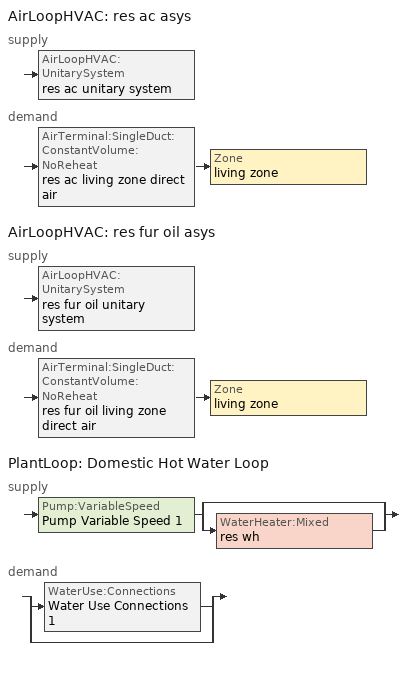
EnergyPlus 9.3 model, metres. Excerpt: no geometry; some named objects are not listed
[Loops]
AirLoopHVAC 'res ac asys'
 supply: AirLoopHVAC:UnitarySystem 'res ac unitary system'
 demand: AirTerminal:SingleDuct:ConstantVolume:NoReheat 'res ac living zone direct air' > Zone 'living zone'
AirLoopHVAC 'res fur oil asys'
 supply: AirLoopHVAC:UnitarySystem 'res fur oil unitary system'
 demand: AirTerminal:SingleDuct:ConstantVolume:NoReheat 'res fur oil living zone direct air' > Zone 'living zone'
PlantLoop 'Domestic Hot Water Loop'
 supply: Pump:VariableSpeed 'Pump Variable Speed 1' > split
  | bypass
  | WaterHeater:Mixed 'res wh'
 demand: split
  | WaterUse:Connections 'Water Use Connections 1'
  | bypass
[ZoneControl:Thermostat]
living zone Thermostat: Zone or ZoneList=living zone; Control Type Schedule=living zone Thermostat Schedule; Control 1=living zone temperature setpoint
[ThermostatSetpoint:DualSetpoint]
living zone temperature setpoint: Heating Setpoint Temperature Schedule=res heating setpoint; Cooling Setpoint Temperature Schedule=res cooling setpoint
[AirTerminal:SingleDuct:ConstantVolume:NoReheat] Availability Schedule=Always On Discrete; Maximum Air Flow Rate {m3/s}=0.795852
res ac living zone direct air; res fur oil living zone direct air
[Zone equipment]
living zone: res ac living zone direct air, res fur oil living zone direct air
[AirLoopHVAC] Design Supply Air Flow Rate {m3/s}=0.795852
res ac asys; res fur oil asys
[Sizing:System] Type of Load to Size On=Sensible; Design Outdoor Air Flow Rate {m3/s}=Autosize; Central Heating Maximum System Air Flow Ratio=0.3; Preheat Design Temperature {C}=7; Preheat Design Humidity Ratio {kgWater/kgDryAir}=0.008; Precool Design Temperature {C}=12.8; Precool Design Humidity Ratio {kgWater/kgDryAir}=0.008; Central Cooling Design Supply Air Temperature {C}=12.8; Central Heating Design Supply Air Temperature {C}=16.7; Type of Zone Sum to Use=NonCoincident; 100% Outdoor Air in Cooling=Yes; 100% Outdoor Air in Heating=Yes; Central Cooling Design Supply Air Humidity Ratio {kgWater/kgDryAir}=0.0085; Central Heating Design Supply Air Humidity Ratio {kgWater/kgDryAir}=0.008; Cooling Supply Air Flow Rate Method=DesignDay; Cooling Supply Air Flow Rate {m3/s}=0; Cooling Supply Air Flow Rate Per Floor Area {m3/s-m2}=0.00996765; Cooling Fraction of Autosized Cooling Supply Air Flow Rate=1; Cooling Supply Air Flow Rate Per Unit Cooling Capacity {m3/s-W}=3.94755e-05; Heating Supply Air Flow Rate Method=DesignDay; Heating Supply Air Flow Rate {m3/s}=0; Heating Supply Air Flow Rate Per Floor Area {m3/s-m2}=0.00996765; Heating Fraction of Autosized Heating Supply Air Flow Rate=1; Heating Fraction of Autosized Cooling Supply Air Flow Rate=1; Heating Supply Air Flow Rate Per Unit Heating Capacity {m3/s-W}=3.15882e-05; System Outdoor Air Method=ZoneSum; Zone Maximum Outdoor Air Fraction=1; Cooling Design Capacity Method=CoolingDesignCapacity; Cooling Design Capacity {W}=Autosize; Cooling Design Capacity Per Floor Area {W/m2}=234.7; Fraction of Autosized Cooling Design Capacity=1; Heating Design Capacity Method=HeatingDesignCapacity; Heating Design Capacity {W}=Autosize; Heating Design Capacity Per Floor Area {W/m2}=157; Fraction of Autosized Heating Design Capacity=1; Central Cooling Capacity Control Method=OnOff
res ac asys; res fur oil asys
[AvailabilityManager:Scheduled] Schedule=Always On Discrete
res ac asys Availability Manager; res fur oil asys Availability Manager
[AirLoopHVAC:UnitarySystem] Control Type=Load; Controlling Zone or Thermostat Location=living zone; Dehumidification Control Type=None; Availability Schedule=Always On Discrete; Fan Placement=BlowThrough; Supply Air Fan Operating Mode Schedule=Always Off Discrete; DX Heating Coil Sizing Ratio=1; Use DOAS DX Cooling Coil=No; Minimum Supply Air Temperature {C}=2; Latent Load Control=SensibleOnlyLoadControl; Cooling Supply Air Flow Rate Method=SupplyAirFlowRate; Heating Supply Air Flow Rate Method=SupplyAirFlowRate; No Load Supply Air Flow Rate {m3/s}=0; Maximum Supply Air Temperature {C}=48.8889; Maximum Outdoor Dry-Bulb Temperature for Supplemental Heater Operation {C}=21; Maximum Cycling Rate {cycles/hr}=2.5; Heat Pump Time Constant {s}=60; Fraction of On-Cycle Power Use=0.01; Heat Pump Fan Delay Time {s}=60; Ancillary On-Cycle Electric Power {W}=0; Ancillary Off-Cycle Electric Power {W}=0
Name | Supply Fan | Cooling Coil | Cooling Supply Air Flow Rate {m3/s} | Heating Supply Air Flow Rate {m3/s} | Heating Coil
res ac unitary system | res ac clg supply fan | res ac cooling coil | 0.660816 | 0
res fur oil unitary system | res fur oil htg supply fan |  | 0 | 0.795852 | res fur oil heating coil
[Fan:OnOff] Availability Schedule=Always On Discrete; Fan Total Efficiency=0.75; Pressure Rise {Pa}=794.58; Maximum Flow Rate {m3/s}=0.795856; Motor Efficiency=1; Motor In Airstream Fraction=1
Name | Fan Power Ratio Function of Speed Ratio Curve | Fan Efficiency Ratio Function of Speed Ratio Curve
res ac clg supply fan | Fan On Off Power Curve | Fan On Off Efficiency Curve
res fur oil htg supply fan | Fan On Off Power Curve 1 | Fan On Off Efficiency Curve 1
[Coil:Cooling:DX:SingleSpeed]
res ac cooling coil: Availability Schedule=Always On Discrete; Gross Rated Total Cooling Capacity {W}=9868.26; Gross Rated Sensible Heat Ratio=0.740403; Gross Rated Cooling COP {W/W}=3.06784; Rated Air Flow Rate {m3/s}=0.511305; Rated Evaporator Fan Power Per Volume Flow Rate {W/(m3/s)}=773.391; Total Cooling Capacity Function of Temperature Curve=Cool-Cap-fT1; Total Cooling Capacity Function of Flow Fraction Curve=Cool-Cap-fFF1; Energy Input Ratio Function of Temperature Curve=Cool-EIR-fT1; Energy Input Ratio Function of Flow Fraction Curve=Cool-EIR-fFF1; Part Load Fraction Correlation Curve=Cool-PLF-fPLR1; Nominal Time for Condensate Removal to Begin {s}=1000; Ratio of Initial Moisture Evaporation Rate and Steady State Latent Capacity=1.5; Maximum Cycling Rate {cycles/hr}=3; Latent Capacity Time Constant {s}=45; Condenser Type=AirCooled; Evaporative Condenser Effectiveness=0; Evaporative Condenser Air Flow Rate {m3/s}=Autosize; Evaporative Condenser Pump Rated Power Consumption {W}=Autosize; Crankcase Heater Capacity {W}=0; Maximum Outdoor Dry-Bulb Temperature for Crankcase Heater Operation {C}=12.7778; Basin Heater Capacity {W/K}=0; Basin Heater Setpoint Temperature {C}=10
[AirLoopHVAC:ReturnPlenum]
Name | Zone
res ac asys return plenum | res ds res ac asys ret air zone
res fur oil asys return plenum | res ds res fur oil asys ret air zone
[Coil:Heating:Fuel]
res fur oil heating coil: Availability Schedule=Always On Discrete; Fuel Type=FuelOilNo1; Burner Efficiency=0.8; Nominal Capacity {W}=27173.5; Parasitic Electric Load {W}=220; Parasitic Fuel Load {W}=0
[PlantLoop]
Domestic Hot Water Loop: Fluid Type=Water; Plant Equipment Operation Scheme=Domestic Hot Water Loop Operation Schemes; Maximum Loop Temperature {C}=100; Minimum Loop Temperature {C}=0; Maximum Loop Flow Rate {m3/s}=0.01; Minimum Loop Flow Rate {m3/s}=0; Plant Loop Volume {m3}=0.003; Load Distribution Scheme=Optimal; Plant Loop Demand Calculation Scheme=SingleSetpoint
[Sizing:Plant]
Domestic Hot Water Loop: Loop Type=Heating; Design Loop Exit Temperature {C}=52.6667; Loop Design Temperature Difference {deltaC}=5.55556; Sizing Option=NonCoincident; Zone Timesteps in Averaging Window=1; Coincident Sizing Factor Mode=None
[Pump:VariableSpeed]
Pump Variable Speed 1: Design Maximum Flow Rate {m3/s}=0.01; Design Pump Head {Pa}=1; Design Power Consumption {W}=0; Motor Efficiency=1; Fraction of Motor Inefficiencies to Fluid Stream=0; Coefficient 1 of the Part Load Performance Curve=0; Coefficient 2 of the Part Load Performance Curve=1; Coefficient 3 of the Part Load Performance Curve=0; Coefficient 4 of the Part Load Performance Curve=0; Design Minimum Flow Rate {m3/s}=0; Pump Control Type=Intermittent; Skin Loss Radiative Fraction=0.5; Design Power Sizing Method=PowerPerFlowPerPressure; Design Electric Power per Unit Flow Rate {W/(m3/s)}=348701.1; Design Shaft Power per Unit Flow Rate per Unit Head {W/((m3/s)-Pa)}=1.28205; Design Minimum Flow Rate Fraction=0
[WaterHeater:Mixed]
res wh: Tank Volume {m3}=0.224853; Setpoint Temperature Schedule=WH Setpoint Temp; Deadband Temperature Difference {deltaC}=2; Maximum Temperature Limit {C}=99; Heater Control Type=Cycle; Heater Maximum Capacity {W}=1318.82; Heater Minimum Capacity {W}=0; Heater Ignition Minimum Flow Rate {m3/s}=0; Heater Ignition Delay {s}=0; Heater Fuel Type=Electricity; Heater Thermal Efficiency=1; Off Cycle Parasitic Fuel Consumption Rate {W}=0; Off Cycle Parasitic Fuel Type=Electricity; Off Cycle Parasitic Heat Fraction to Tank=0; On Cycle Parasitic Fuel Consumption Rate {W}=0; On Cycle Parasitic Fuel Type=Electricity; On Cycle Parasitic Heat Fraction to Tank=0; Ambient Temperature Indicator=Zone; Ambient Temperature Zone=unfinished basement zone; Off Cycle Loss Coefficient to Ambient Temperature {W/K}=1.16351; Off Cycle Loss Fraction to Zone=1; On Cycle Loss Coefficient to Ambient Temperature {W/K}=1.16351; On Cycle Loss Fraction to Zone=1; Use Side Effectiveness=1; Source Side Effectiveness=1; Use Side Design Flow Rate {m3/s}=Autosize; Source Side Design Flow Rate {m3/s}=Autosize; Indirect Water Heating Recovery Time {hr}=1.5; Source Side Flow Control Mode=IndirectHeatPrimarySetpoint
[SetpointManager:Scheduled]
Setpoint Manager Scheduled 1: Control Variable=Temperature; Schedule=dhw temp
[WaterUse:Connections]
Water Use Connections 1: Water Use Equipment Name 1=res shower; Water Use Equipment Name 2=res sink; Water Use Equipment Name 3=res bath; Water Use Equipment Name 4=res shower dist=0.0; Water Use Equipment Name 5=res sink dist=0.0; Water Use Equipment Name 6=res bath dist=0.0; Water Use Equipment Name 7=res cw; Water Use Equipment Name 8=res dw
[WaterUse:Equipment] Zone=living zone
Name | Peak Flow Rate {m3/s} | Flow Rate Fraction Schedule | Target Temperature Schedule
res shower | 0.000144929 | res shower schedule | res shower temperature schedule
res sink | 0.000103598 | res sink schedule | res sink temperature schedule
res bath | 0.00024598 | res bath schedule | res bath temperature schedule
res shower dist=0.0 | 0 | res shower schedule | res shower temperature schedule
res sink dist=0.0 | 0 | res sink schedule | res sink temperature schedule
res bath dist=0.0 | 0 | res bath schedule | res bath temperature schedule
res cw | 0.00012336 | res cw schedule | res cw temperature schedule
res dw | 5.36266e-05 | res dw schedule | res dw temperature schedule
[PlantEquipmentOperationSchemes]
Domestic Hot Water Loop Operation Schemes: Control Scheme Object Type 1=PlantEquipmentOperation:HeatingLoad; Control Scheme Name 1=Domestic Hot Water Loop Heating Operation Scheme; Control Scheme Schedule Name 1=Always On Discrete
[PlantEquipmentOperation:HeatingLoad]
Domestic Hot Water Loop Heating Operation Scheme: Load Range Lower Limit 1 {W}=0; Load Range Upper Limit 1 {W}=1000000000; Range Equipment List Name 1=Domestic Hot Water Loop Heating Equipment List
[PlantEquipmentList]
Domestic Hot Water Loop Heating Equipment List: WaterHeater:Mixed, res wh
[EnergyManagementSystem:GlobalVariable]
avg_air_energy_storage_rate
avg_interzone_air_transfer_rate
avg_int_conv_heat_gain
avg_outdoor_air_transfer_rate
avg_surf_conv_rate
avg_system_air_transfer_rate
avg_system_conv_heat_gain_rate
avg_temp
current_capacity
current_cop
potential_cop
res_ds_res_ac_asys_AhMfr
res_ds_res_ac_asys_AhT
res_ds_res_ac_asys_AhToLiv
res_ds_res_ac_asys_AhTt
res_ds_res_ac_asys_AhVfr
res_ds_res_ac_asys_AhW
res_ds_res_ac_asys_AhWt
res_ds_res_ac_asys_FanRtf
res_ds_res_ac_asys_LivToAh
res_ds_res_ac_asys_lk_ret_fan_equiv
res_ds_res_ac_asys_lk_sup_fan_equiv
res_ds_res_ac_asys_RaT
res_ds_res_ac_asys_RaW
res_ds_res_ac_asys_RetDCnToAh
res_ds_res_ac_asys_RetDCnToPl
res_ds_res_ac_asys_RetLatLk
res_ds_res_ac_asys_RetSLk
res_ds_res_ac_asys_SupDCnToAh
res_ds_res_ac_asys_SupDCnToLv
res_ds_res_ac_asys_SupLatLkToAh
res_ds_res_ac_asys_SupLatLkToLv
res_ds_res_ac_asys_SupSLkToAh
res_ds_res_ac_asys_SupSLkToLv
res_ds_res_fur_oil_asys_AhMfr
res_ds_res_fur_oil_asys_AhT
res_ds_res_fur_oil_asys_AhToLiv
res_ds_res_fur_oil_asys_AhTt
res_ds_res_fur_oil_asys_AhVfr
res_ds_res_fur_oil_asys_AhW
res_ds_res_fur_oil_asys_AhWt
res_ds_res_fur_oil_asys_FanRtf
res_ds_res_fur_oil_asys_LivToAh
res_ds_res_fur_oil_asys_lk_ret_fan_equiv
res_ds_res_fur_oil_asys_lk_sup_fan_equiv
res_ds_res_fur_oil_asys_RaT
res_ds_res_fur_oil_asys_RaW
res_ds_res_fur_oil_asys_RetDCnToAh
res_ds_res_fur_oil_asys_RetDCnToPl
res_ds_res_fur_oil_asys_RetLatLk
res_ds_res_fur_oil_asys_RetSLk
res_ds_res_fur_oil_asys_SupDCnToAh
res_ds_res_fur_oil_asys_SupDCnToLv
res_ds_res_fur_oil_asys_SupLatLkToAh
res_ds_res_fur_oil_asys_SupLatLkToLv
res_ds_res_fur_oil_asys_SupSLkToAh
res_ds_res_fur_oil_asys_SupSLkToLv
[EnergyManagementSystem:Sensor]
Name | Output:Variable or Output:Meter Index Key | Output:Variable or Output:Meter
living_room_air_energy_storage_rate | living zone | Zone Air Heat Balance Air Energy Storage Rate
living_room_interzone_air_transfer_rate | living zone | Zone Air Heat Balance Interzone Air Transfer Rate
living_room_int_conv_heat_gain | living zone | Zone Air Heat Balance Internal Convective Heat Gain Rate
living_room_outdoor_air_transfer_rate | living zone | Zone Air Heat Balance Outdoor Air Transfer Rate
living_room_surf_conv_rate | living zone | Zone Air Heat Balance Surface Convection Rate
living_room_system_air_transfer_rate | living zone | Zone Air Heat Balance System Air Transfer Rate
living_room_system_conv_heat_gain_rate | living zone | Zone Air Heat Balance System Convective Heat Gain Rate
living_room_temperature | living zone | Zone Air Temperature
res_ac_cooling_coil_air_flow_sen | res ac unitary system Fan - Cooling Coil Node | System Node Standard Density Volume Flow Rate
res_ac_cooling_coil_cond_inlet_db_sen | Environment | Site Outdoor Air Drybulb Temperature
res_ac_cooling_coil_inlet_wb_sen | res ac unitary system Fan - Cooling Coil Node | System Node Wetbulb Temperature
res_ac_cooling_coil_input_power_sen | res ac cooling coil | Cooling Coil Electric Power
res_ac_cooling_coil_output_rate_sen | res ac cooling coil | Cooling Coil Total Cooling Rate
res_ac_cooling_coil_plr_sen | res ac unitary system | Unitary System Compressor Part Load Ratio
res_af_1_tin_s; res_ceil_fan_tin_sensor | living zone | Zone Mean Air Temperature
res_af_1_tt_s | living zone | Zone Outdoor Air Drybulb Temperature
res_af_vw_s |  | Site Wind Speed
res_ceil_fan_sched_val_sensor | res ceil fan schedule | Schedule Value
res_ds_res_ac_asys_ah_mfr_s | Node 19 | System Node Mass Flow Rate
res_ds_res_ac_asys_ah_tt_s | Node 19 | System Node Temperature
res_ds_res_ac_asys_ah_vfr_s | Node 19 | System Node Current Density Volume Flow Rate
res_ds_res_ac_asys_ah_wt_s | Node 19 | System Node Humidity Ratio
res_ds_res_ac_asys_fan_rtf_s | res ac clg supply fan | Fan Runtime Fraction
res_ds_res_ac_asys_ra_t_s | Node 22 | System Node Temperature
res_ds_res_ac_asys_ra_w_s | Node 22 | System Node Humidity Ratio
res_ds_res_ac_asys_win_s; res_ds_res_fur_oil_asys_win_s | living zone | Zone Mean Air Humidity Ratio
res_ds_res_fur_oil_asys_ah_mfr_s | Node 26 | System Node Mass Flow Rate
res_ds_res_fur_oil_asys_ah_tt_s | Node 26 | System Node Temperature
res_ds_res_fur_oil_asys_ah_vfr_s | Node 26 | System Node Current Density Volume Flow Rate
res_ds_res_fur_oil_asys_ah_wt_s | Node 26 | System Node Humidity Ratio
res_ds_res_fur_oil_asys_fan_rtf_s | res fur oil htg supply fan | Fan Runtime Fraction
res_ds_res_fur_oil_asys_ra_t_s | Node 29 | System Node Temperature
res_ds_res_fur_oil_asys_ra_w_s | Node 29 | System Node Humidity Ratio
res_infil_1_bath_sch_s | res mv_1 bath exhaust schedule | Schedule Value
res_infil_1_dryer_sch_s | res mv_1 dryer exhaust schedule | Schedule Value
res_infil_1_range_sch_s | res mv_1 range exhaust schedule | Schedule Value
res_infil_1_wh_sch_s | Always On Discrete | Schedule Value
res_nv_1_nva_s | res nv_1 avail schedule | Schedule Value
res_nv_1_sp_s | res nv_1 temp schedule | Schedule Value
res_nv_pb_s |  | Site Outdoor Air Barometric Pressure
res_nv_wt_s |  | Site Outdoor Air Humidity Ratio
[EnergyManagementSystem:Actuator]
Name | Actuated Component Unique | Actuated Component Type | Actuated Component Control Type
res_ceil_fan_sched_override | res ceil fan master | Schedule:Constant | Schedule Value
res_ds_res_ac_asys_AhToLivMix_act | res ds res ac asys AhToLivMix | ZoneMixing | Air Exchange Flow Rate
res_ds_res_ac_asys_LivToAhMix_act | res ds res ac asys LivToAhMix | ZoneMixing | Air Exchange Flow Rate
res_ds_res_ac_asys_RetDCnToAhEquip_act | res ds res ac asys RetDCnToAhEquip | OtherEquipment | Power Level
res_ds_res_ac_asys_RetDCnToPlEq_act | res ds res ac asys RetDCnToPlEq | OtherEquipment | Power Level
res_ds_res_ac_asys_RetLatLkEq_act | res ds res ac asys RetLatLkEq | OtherEquipment | Power Level
res_ds_res_ac_asys_RetSLkEq_act | res ds res ac asys RetSLkEq | OtherEquipment | Power Level
res_ds_res_ac_asys_SupDCnToAhEq_act | res ds res ac asys SupDCnToAhEq | OtherEquipment | Power Level
res_ds_res_ac_asys_SupDCnToLvEq_act | res ds res ac asys SupDCnToLvEq | OtherEquipment | Power Level
res_ds_res_ac_asys_SupLatLkToAhEq_act | res ds res ac asys SupLatLkToAhEq | OtherEquipment | Power Level
res_ds_res_ac_asys_SupLatLkToLvEq_act | res ds res ac asys SupLatLkToLvEq | OtherEquipment | Power Level
res_ds_res_ac_asys_SupSLkToAhEq_act | res ds res ac asys SupSLkToAhEq | OtherEquipment | Power Level
res_ds_res_ac_asys_SupSLkToLvEq_act | res ds res ac asys SupSLkToLvEq | OtherEquipment | Power Level
res_ds_res_fur_oil_asys_AhToLivMix_act | res ds res fur oil asys AhToLivMix | ZoneMixing | Air Exchange Flow Rate
res_ds_res_fur_oil_asys_LivToAhMix_act | res ds res fur oil asys LivToAhMix | ZoneMixing | Air Exchange Flow Rate
res_ds_res_fur_oil_asys_RetDCnToAhEquip_act | res ds res fur oil asys RetDCnToAhEquip | OtherEquipment | Power Level
res_ds_res_fur_oil_asys_RetDCnToPlEq_act | res ds res fur oil asys RetDCnToPlEq | OtherEquipment | Power Level
res_ds_res_fur_oil_asys_RetLatLkEq_act | res ds res fur oil asys RetLatLkEq | OtherEquipment | Power Level
res_ds_res_fur_oil_asys_RetSLkEq_act | res ds res fur oil asys RetSLkEq | OtherEquipment | Power Level
res_ds_res_fur_oil_asys_SupDCnToAhEq_act | res ds res fur oil asys SupDCnToAhEq | OtherEquipment | Power Level
res_ds_res_fur_oil_asys_SupDCnToLvEq_act | res ds res fur oil asys SupDCnToLvEq | OtherEquipment | Power Level
res_ds_res_fur_oil_asys_SupLatLkToAhEq_act | res ds res fur oil asys SupLatLkToAhEq | OtherEquipment | Power Level
res_ds_res_fur_oil_asys_SupLatLkToLvEq_act | res ds res fur oil asys SupLatLkToLvEq | OtherEquipment | Power Level
res_ds_res_fur_oil_asys_SupSLkToAhEq_act | res ds res fur oil asys SupSLkToAhEq | OtherEquipment | Power Level
res_ds_res_fur_oil_asys_SupSLkToLvEq_act | res ds res fur oil asys SupSLkToLvEq | OtherEquipment | Power Level
res_infil_1_bath_fan_act | res infil_1 bath fan | ElectricEquipment | Electric Power Level
res_infil_1_flow_act | res infil_1 flow | Zone Infiltration | Air Exchange Flow Rate
res_infil_1_house_fan_act | res infil_1 house fan | ElectricEquipment | Electric Power Level
res_infil_1_range_fan_act | res infil_1 range fan | ElectricEquipment | Electric Power Level
res_nv_1_flow_act | res nv_1 flow | Zone Infiltration | Air Exchange Flow Rate
[EnergyManagementSystem:CurveOrTableIndexVariable]
Name | Curve or Table Object
Cool_Cap_fFF1_lookup | Cool-Cap-fFF1
Cool_Cap_fT1_lookup | Cool-Cap-fT1
Cool_EIR_fFF1_lookup | Cool-EIR-fFF1
Cool_EIR_fT1_lookup | Cool-EIR-fT1
Cool_PLF_fPLR1_lookup | Cool-PLF-fPLR1
[EnergyManagementSystem:Program]
average_temp_and_heat_balance_program: SET avg_temp = living_room_temperature; SET avg_int_conv_heat_gain = living_room_int_conv_heat_gain; SET avg_surf_conv_rate = living_room_surf_conv_rate; SET avg_interzone_air_transfer_rate = living_room_interzone_air_transfer_rate; SET avg_outdoor_air_transfer_rate = living_room_outdoor_air_transfer_rate; SET avg_system_air_transfer_rate = living_room_system_air_transfer_rate; SET avg_system_conv_heat_gain_rate = living_room_system_conv_heat_gain_rate; SET avg_air_energy_storage_rate = living_room_air_energy_storage_rate
capacity_and_cop_calculator_program: SET current_capacity = (@CurveValue Cool_Cap_fT1_lookup res_ac_cooling_coil_inlet_wb_sen res_ac_cooling_coil_cond_inlet_db_sen) * (@CurveValue Cool_Cap_fFF1_lookup (0.66081596453905/0.511304697211477)) * 9868.25900268946; SET actual_output = res_ac_cooling_coil_output_rate_sen; SET potential_input = (@CurveValue Cool_Cap_fT1_lookup res_ac_cooling_coil_inlet_wb_sen res_ac_cooling_coil_cond_inlet_db_sen) * (@CurveValue Cool_Cap_fFF1_lookup (0.66081596453905/0.511304697211477)) * 9868.25900268946 / (3.06784237132252/((@CurveValue Cool_EIR_fT1_lookup res_ac_cooling_coil_inlet_wb_sen res_ac_cooling_coil_cond_inlet_db_sen) * (@CurveValue Cool_EIR_fFF1_lookup (0.66081596453905/0.511304697211477)))); SET actual_input = res_ac_cooling_coil_input_power_sen; IF actual_output > 0; SET current_cop = actual_output / actual_input; ELSE; SET current_cop = 0; ENDIF; SET potential_cop = current_capacity / potential_input
res_ceil_fan_schedule_program: If res_ceil_fan_sched_val_sensor == 0; Set res_ceil_fan_sched_override = 0; ElseIf res_ceil_fan_tin_sensor < 20.5; Set res_ceil_fan_sched_override = 0; Else; Set res_ceil_fan_sched_override = 1; EndIf
res_ds_res_ac_asys_program: Set res_ds_res_ac_asys_AhMfr = res_ds_res_ac_asys_ah_mfr_s; Set res_ds_res_ac_asys_FanRtf = res_ds_res_ac_asys_fan_rtf_s; Set res_ds_res_ac_asys_AhVfr = res_ds_res_ac_asys_ah_vfr_s; Set res_ds_res_ac_asys_AhTt = res_ds_res_ac_asys_ah_tt_s; Set res_ds_res_ac_asys_AhWt = res_ds_res_ac_asys_ah_wt_s; Set res_ds_res_ac_asys_RaT = res_ds_res_ac_asys_ra_t_s; Set res_ds_res_ac_asys_RaW = res_ds_res_ac_asys_ra_w_s; Set res_ds_res_ac_asys_AhT = res_ds_res_ac_asys_ah_t_s; Set res_ds_res_ac_asys_AhW = res_ds_res_ac_asys_ah_w_s; Run res_ds_res_ac_asys_lk_subrout; Set res_ds_res_ac_asys_SupSLkToLvEq_act = res_ds_res_ac_asys_SupSLkToLv; Set res_ds_res_ac_asys_SupLatLkToLvEq_act = res_ds_res_ac_asys_SupLatLkToLv; Set res_ds_res_ac_asys_SupDCnToLvEq_act = res_ds_res_ac_asys_SupDCnToLv; Set res_ds_res_ac_asys_SupDCnToAhEq_act = res_ds_res_ac_asys_SupDCnToAh; Set res_ds_res_ac_asys_SupSLkToAhEq_act = res_ds_res_ac_asys_SupSLkToAh; Set res_ds_res_ac_asys_SupLatLkToAhEq_act = res_ds_res_ac_asys_SupLatLkToAh; Set res_ds_res_ac_asys_RetSLkEq_act = res_ds_res_ac_asys_RetSLk; Set res_ds_res_ac_asys_RetLatLkEq_act = res_ds_res_ac_asys_RetLatLk; Set res_ds_res_ac_asys_RetDCnToPlEq_act = res_ds_res_ac_asys_RetDCnToPl; Set res_ds_res_ac_asys_RetDCnToAhEquip_act = res_ds_res_ac_asys_RetDCnToAh; Set res_ds_res_ac_asys_AhToLivMix_act = res_ds_res_ac_asys_AhToLiv; Set res_ds_res_ac_asys_LivToAhMix_act = res_ds_res_ac_asys_LivToAh
res_ds_res_fur_oil_asys_program: Set res_ds_res_fur_oil_asys_AhMfr = res_ds_res_fur_oil_asys_ah_mfr_s; Set res_ds_res_fur_oil_asys_FanRtf = res_ds_res_fur_oil_asys_fan_rtf_s; Set res_ds_res_fur_oil_asys_AhVfr = res_ds_res_fur_oil_asys_ah_vfr_s; Set res_ds_res_fur_oil_asys_AhTt = res_ds_res_fur_oil_asys_ah_tt_s; Set res_ds_res_fur_oil_asys_AhWt = res_ds_res_fur_oil_asys_ah_wt_s; Set res_ds_res_fur_oil_asys_RaT = res_ds_res_fur_oil_asys_ra_t_s; Set res_ds_res_fur_oil_asys_RaW = res_ds_res_fur_oil_asys_ra_w_s; Set res_ds_res_fur_oil_asys_AhT = res_ds_res_fur_oil_asys_ah_t_s; Set res_ds_res_fur_oil_asys_AhW = res_ds_res_fur_oil_asys_ah_w_s; Run res_ds_res_fur_oil_asys_lk_subrout; Set res_ds_res_fur_oil_asys_SupSLkToLvEq_act = res_ds_res_fur_oil_asys_SupSLkToLv; Set res_ds_res_fur_oil_asys_SupLatLkToLvEq_act = res_ds_res_fur_oil_asys_SupLatLkToLv; Set res_ds_res_fur_oil_asys_SupDCnToLvEq_act = res_ds_res_fur_oil_asys_SupDCnToLv; Set res_ds_res_fur_oil_asys_SupDCnToAhEq_act = res_ds_res_fur_oil_asys_SupDCnToAh; Set res_ds_res_fur_oil_asys_SupSLkToAhEq_act = res_ds_res_fur_oil_asys_SupSLkToAh; Set res_ds_res_fur_oil_asys_SupLatLkToAhEq_act = res_ds_res_fur_oil_asys_SupLatLkToAh; Set res_ds_res_fur_oil_asys_RetSLkEq_act = res_ds_res_fur_oil_asys_RetSLk; Set res_ds_res_fur_oil_asys_RetLatLkEq_act = res_ds_res_fur_oil_asys_RetLatLk; Set res_ds_res_fur_oil_asys_RetDCnToPlEq_act = res_ds_res_fur_oil_asys_RetDCnToPl; Set res_ds_res_fur_oil_asys_RetDCnToAhEquip_act = res_ds_res_fur_oil_asys_RetDCnToAh; Set res_ds_res_fur_oil_asys_AhToLivMix_act = res_ds_res_fur_oil_asys_AhToLiv; Set res_ds_res_fur_oil_asys_LivToAhMix_act = res_ds_res_fur_oil_asys_LivToAh
[Schedule:Day:Interval]
res heating setpoint allday1; res heating setpoint allday2; res heating setpoint allday3; res heating setpoint allday4; res heating setpoint allday5; res heating setpoint allday6; res heating setpoint allday7; res heating setpoint allday8; res heating setpoint allday9; res heating setpoint allday10; res heating setpoint allday11; res heating setpoint allday12: No, 07:00, 21.1111, 09:00, 20.5556, 17:00, 21.1111, 22:00, 20.5556, 24:00, 21.1111
Schedule Day 12; res bath schedule allday1; res bath schedule allday3; res bath schedule allday4; res bath schedule allday6; res bath schedule allday7; res cw schedule allday4; res cw schedule allday5; res cw schedule allday7; res dw schedule allday4; res dw schedule allday6; Schedule Day 17; Schedule Day 19; Schedule Day 6; Schedule Day 7; Schedule Day 8: No, 24:00, 0
res heating setpoint summer design; res cooling setpoint summer design: No, 24:00, 23.8889
res heating setpoint winter design; res cooling setpoint winter design: No, 24:00, 21.1111
res cooling setpoint allday1; res cooling setpoint allday2; res cooling setpoint allday3; res cooling setpoint allday4; res cooling setpoint allday5; res cooling setpoint allday6; res cooling setpoint allday7; res cooling setpoint allday8; res cooling setpoint allday9; res cooling setpoint allday10; res cooling setpoint allday11; res cooling setpoint allday12: No, 01:00, 22.7778, 02:00, 22.7778, 03:00, 22.7778, 04:00, 22.7778, 05:00, 22.7778, 06:00, 22.7778, 07:00, 22.7778, 08:00, 20.5556, 09:00, 20.5556, 10:00, 25.5, 11:00, 22.7778, 12:00, 22.7778, 13:00, 22.7778, 14:00, 22.7778, 15:00, 22.7778, 16:00, 22.7778, 17:00, 22.7778, 18:00, 20.5556, 19:00, 20.5556, 20:00, 20.5556, 21:00, 20.5556, 22:00, 20.5556, 23:00, 22.7778, 24:00, 22.7778
Schedule Day 13: No, 09:00, 0, 10:00, 25.5, 24:00, 0
res bath schedule allday2: No, 08:50, 0, 08:55, 0.163299, 09:00, 0.816494, 24:00, 0
res bath schedule allday5: No, 19:55, 0, 20:00, 0.281941, 22:10, 0, 22:15, 0.153487, 22:20, 0.306974, 24:00, 0
res cw schedule allday1: No, 19:55, 0, 20:00, 0.095946, 24:00, 0
res cw schedule allday2: No, 12:15, 0, 12:20, 0.0851748, 19:05, 0, 19:10, 0.09376, 24:00, 0
res cw schedule allday3: No, 08:10, 0, 08:15, 0.0350556, 10:55, 0, 11:00, 0.136725, 24:00, 0
res cw schedule allday6: No, 08:45, 0, 08:50, 0.0703896, 10:00, 0, 10:05, 0.015938, 24:00, 0
res dw schedule allday1: No, 21:40, 0, 21:45, 0.106027, 21:50, 0, 21:55, 0.155323, 22:00, 0, 22:05, 0.118008, 22:10, 0, 22:15, 0.164489, 24:00, 0
res dw schedule allday2: No, 10:40, 0, 10:45, 0.135042, 10:50, 0.130494, 10:55, 0, 11:05, 0.0726814, 11:10, 0.0952002, 11:15, 0.1904, 19:10, 0, 19:15, 0.14161, 19:20, 0, 19:25, 0.117286, 19:30, 0, 19:35, 0.146229, 19:40, 0.166871, 19:45, 0, 19:50, 0.0980874, 19:55, 0, 20:05, 0.0818478, 24:00, 0
res dw schedule allday3: No, 09:15, 0, 09:25, 0.0862504, 09:30, 0.17712, 09:35, 0, 09:40, 0.0915194, 09:45, 0, 09:50, 0.0990256, 20:55, 0, 21:00, 0.0785998, 21:05, 0, 21:10, 0.0980874, 21:15, 0.159365, 24:00, 0
res dw schedule allday5: No, 19:55, 0, 20:00, 0.126886, 20:05, 0, 20:10, 0.0832912, 20:15, 0.105016, 20:20, 0, 20:30, 0.106388, 24:00, 0
res dw schedule allday7: No, 17:25, 0, 17:30, 0.156189, 17:35, 0, 17:40, 0.110429, 17:45, 0, 17:50, 0.174378, 17:55, 0, 18:00, 0.217683, 18:05, 0, 18:10, 0.104006, 19:15, 0, 19:20, 0.10314, 19:25, 0, 19:30, 0.103284, 19:35, 0, 19:40, 0.116637, 19:45, 0, 19:50, 0.0675568, 20:15, 0, 20:20, 0.147239, 20:25, 0, 20:30, 0.308625, 20:35, 0, 20:40, 0.114255, 20:45, 0, 20:50, 0.163046, 20:55, 0, 21:00, 0.130494, 24:00, 0
res shower schedule allday1: No, 05:55, 0, 06:00, 0.401712, 06:10, 0.50214, 06:15, 0.100428, 20:25, 0, 20:30, 0.127506, 20:35, 0.637531, 20:40, 0.382519, 21:00, 0, 21:05, 0.474206, 21:10, 0.284524, 24:00, 0
res shower schedule allday2: No, 21:10, 0, 21:15, 0.0185624, 21:20, 0.023203, 21:25, 0.0092812, 21:40, 0, 21:45, 0.379815, 21:50, 0.25321, 24:00, 0
res shower schedule allday3: No, 08:45, 0, 08:50, 0.125704, 08:55, 0.188556, 14:35, 0, 14:40, 0.124758, 14:45, 0.623789, 15:05, 0, 15:10, 0.111512, 15:15, 0.334535, 15:50, 0, 15:55, 0.254922, 16:00, 0.637306, 16:05, 0.127461, 16:20, 0, 16:30, 0.172291, 24:00, 0
res shower schedule allday4: No, 07:10, 0, 07:15, 0.52246, 07:40, 0, 07:45, 0.643839, 07:50, 0.257536, 19:35, 0, 19:40, 0.501734, 19:45, 0.627168, 19:50, 0.376301, 24:00, 0
res shower schedule allday5: No, 18:50, 0, 18:55, 0.134625, 19:00, 0.044875, 20:50, 0, 20:55, 0.59545, 21:00, 0.446587, 24:00, 0
res shower schedule allday6: No, 19:10, 0, 19:15, 0.0692498, 19:20, 0.346249, 19:25, 0.207749, 19:45, 0, 19:50, 0.361568, 19:55, 0.289254, 24:00, 0
res shower schedule allday7: No, 06:40, 0, 06:45, 0.0266276, 06:50, 0.133138, 06:55, 0.0798828, 17:30, 0, 17:35, 0.26114, 19:20, 0, 19:25, 0.723361, 19:30, 0.144672, 24:00, 0
res sink schedule allday1: No, 00:45, 0, 00:50, 0.004608, 06:30, 0, 06:35, 0.0105924, 06:55, 0, 07:00, 0.047277, 08:20, 0, 08:25, 0.0903052, 08:30, 0.0365648, 08:35, 0, 08:40, 0.112148, 09:05, 0, 09:10, 0.0706164, 09:40, 0, 09:45, 0.0326152, 10:45, 0, 10:50, 0.133513, 10:55, 0.0618192, 11:55, 0, 12:00, 0.0360264, 12:05, 0.0904846, 12:10, 0.0242968, 12:15, 0.0121484, 18:30, 0, 18:35, 0.0616994, 18:40, 0.204429, 18:45, 0, 18:50, 0.0087372, 20:50, 0, 20:55, 0.0270496, 21:10, 0, 21:15, 0.006942, 21:35, 0, 21:40, 0.0199282, 22:10, 0, 22:15, 0.144405, 24:00, 0
res sink schedule allday2: No, 06:30, 0, 06:35, 0.021185, 06:40, 0.0113106, 07:35, 0, 07:40, 0.16912, 07:50, 0, 07:55, 0.01155, 12:25, 0, 12:30, 0.0363256, 12:35, 0.0701974, 13:20, 0, 13:25, 0.0022142, 14:55, 0, 15:00, 0.0063436, 15:35, 0, 15:40, 0.0262118, 15:45, 0, 15:50, 0.155356, 17:00, 0, 17:05, 0.13064, 17:10, 0.335906, 17:15, 0.0386596, 17:50, 0, 17:55, 0.0132256, 18:00, 0.0026332, 18:55, 0, 19:00, 0.0007182, 19:20, 0, 19:25, 0.028845, 21:45, 0, 21:50, 0.0343506, 23:15, 0, 23:20, 0.0941354, 23:25, 0.115021, 24:00, 0
res sink schedule allday3: No, 00:55, 0, 01:00, 0.0113106, 01:25, 0, 01:30, 0.016577, 04:00, 0, 04:05, 0.0167564, 05:40, 0, 05:45, 0.0650508, 06:20, 0, 06:25, 0.0058648, 07:00, 0, 07:05, 0.071574, 07:10, 0, 07:15, 0.0023938, 08:25, 0, 08:30, 0.0081986, 09:20, 0, 09:25, 0.0119688, 09:30, 0.247995, 09:35, 0.0466786, 09:40, 0.150449, 11:05, 0, 11:10, 0.019988, 11:30, 0, 11:35, 0.0374028, 11:50, 0, 11:55, 0.0849192, 12:55, 0, 13:00, 0.0281868, 13:45, 0, 13:50, 0.0408738, 14:50, 0, 14:55, 0.03465, 15:00, 0, 15:05, 0.0973668, 16:30, 0, 16:35, 0.0611012, 16:40, 0, 16:45, 0.145901, 17:25, 0, 17:30, 0.0751646, 17:35, 0, 17:40, 0.0004788, 17:45, 0.0182526, 17:55, 0, 18:00, 0.0008378, 18:35, 0, 18:40, 0.0655894, 19:10, 0, 19:15, 0.0359066, 20:00, 0, 20:05, 0.0243566, 20:40, 0, 20:45, 0.0890484, 21:10, 0, 21:15, 0.0244764, 22:50, 0, 22:55, 0.0149612, 24:00, 0
res sink schedule allday4: No, 01:30, 0, 01:35, 0.0599044, 05:40, 0, 05:45, 0.0264512, 08:05, 0, 08:10, 0.0062836, 08:15, 0, 08:20, 0.025733, 08:25, 0.0801316, 09:40, 0, 09:45, 0.0208856, 10:45, 0, 10:50, 0.0521842, 10:55, 0.104309, 11:40, 0, 11:45, 0.0340516, 12:30, 0, 12:35, 0.0014362, 12:45, 0, 12:50, 0.0207062, 13:05, 0, 13:10, 0.0670258, 13:40, 0, 13:45, 0.0175942, 15:25, 0, 15:30, 0.100359, 15:35, 0.199581, 16:25, 0, 16:30, 0.116637, 16:35, 0.0743268, 16:40, 0.0202872, 16:45, 0.145901, 18:30, 0, 18:35, 0.181807, 20:20, 0, 20:25, 0.122262, 24:00, 0
res sink schedule allday5: No, 00:05, 0.0090964, 00:10, 0.0211252, 00:15, 0.0436266, 04:30, 0, 04:35, 0.0044284, 04:40, 0.19617, 07:10, 0, 07:15, 0.0087372, 07:25, 0, 07:30, 0.0248952, 07:35, 0.0348294, 08:15, 0, 08:20, 0.0001796, 09:45, 0, 09:50, 0.012687, 09:55, 0.200419, 10:00, 0.15781, 10:05, 0.0979652, 10:10, 0.116218, 11:25, 0, 11:30, 0.105745, 12:50, 0, 12:55, 0.0016158, 13:00, 0.052364, 13:25, 0, 13:30, 0.0101736, 14:10, 0, 14:15, 0.0060442, 14:20, 0.009216, 15:20, 0, 15:25, 0.0050868, 15:30, 0, 15:35, 0.021185, 16:15, 0, 16:20, 0.0049072, 18:35, 0, 18:40, 0.025733, 18:45, 0.0383004, 19:00, 0, 19:05, 0.0298026, 19:20, 0, 19:25, 0.0833034, 19:35, 0, 19:45, 0.0293836, 19:55, 0, 20:00, 0.183603, 20:30, 0, 20:35, 0.045781, 20:40, 0, 20:45, 0.231418, 20:50, 0.0543388, 22:35, 0, 22:40, 0.101735, 22:55, 0, 23:00, 0.0371036, 24:00, 0
res sink schedule allday6: No, 05:40, 0, 05:45, 0.0056852, 07:55, 0, 08:00, 0.0220826, 08:05, 0.030401, 08:55, 0, 09:00, 0.0023938, 14:50, 0, 14:55, 0.0459606, 15:00, 0, 15:05, 0.0628366, 15:10, 0, 15:15, 0.0033512, 15:50, 0, 15:55, 0.040036, 16:00, 0.0844404, 16:35, 0, 16:40, 0.132735, 16:45, 0.0043088, 16:50, 0.0114302, 16:55, 0, 17:00, 0.0382406, 17:05, 0.0019748, 18:10, 0, 18:15, 0.0502694, 18:35, 0, 18:40, 0.075404, 19:05, 0, 19:10, 0.0324356, 20:00, 0, 20:05, 0.0152004, 21:45, 0, 21:50, 0.0851586, 22:25, 0, 22:30, 0.0041892, 24:00, 0
res sink schedule allday7: No, 01:20, 0, 01:25, 0.0426692, 07:45, 0, 07:50, 0.058049, 10:15, 0, 10:20, 0.0554758, 10:25, 0.0588268, 10:30, 0, 10:35, 0.0710354, 10:40, 0.132017, 10:45, 0.0774388, 10:50, 0.137822, 10:55, 0.0114902, 11:00, 0.0202872, 12:00, 0, 12:05, 0.001137, 12:40, 0, 12:45, 0.002693, 12:50, 0.108857, 13:05, 0, 13:10, 0.181508, 13:15, 0.128187, 14:25, 0, 14:30, 0.0840816, 14:35, 0.042669, 14:40, 0.140455, 18:10, 0, 18:15, 0.0102932, 18:35, 0, 18:40, 0.108199, 19:30, 0, 19:35, 0.0032316, 24:00, 0
[Schedule:Week:Daily]
res heating setpoint Week Rule - Jan1-Jan28: res heating setpoint allday1, res heating setpoint allday1, res heating setpoint allday1, res heating setpoint allday1, res heating setpoint allday1, res heating setpoint allday1, res heating setpoint allday1, Schedule Day 12, res heating setpoint summer design, res heating setpoint winter design, Schedule Day 12, Schedule Day 12
res heating setpoint Week Rule - Jan29-Feb4: res heating setpoint allday1, res heating setpoint allday1, res heating setpoint allday1, res heating setpoint allday2, res heating setpoint allday2, res heating setpoint allday2, res heating setpoint allday2, Schedule Day 12, res heating setpoint summer design, res heating setpoint winter design, Schedule Day 12, Schedule Day 12
res heating setpoint Week Rule - Feb5-Feb25: res heating setpoint allday2, res heating setpoint allday2, res heating setpoint allday2, res heating setpoint allday2, res heating setpoint allday2, res heating setpoint allday2, res heating setpoint allday2, Schedule Day 12, res heating setpoint summer design, res heating setpoint winter design, Schedule Day 12, Schedule Day 12
res heating setpoint Week Rule - Feb26-Mar4: res heating setpoint allday2, res heating setpoint allday2, res heating setpoint allday2, res heating setpoint allday3, res heating setpoint allday3, res heating setpoint allday3, res heating setpoint allday3, Schedule Day 12, res heating setpoint summer design, res heating setpoint winter design, Schedule Day 12, Schedule Day 12
res heating setpoint Week Rule - Mar5-Mar25: res heating setpoint allday3, res heating setpoint allday3, res heating setpoint allday3, res heating setpoint allday3, res heating setpoint allday3, res heating setpoint allday3, res heating setpoint allday3, Schedule Day 12, res heating setpoint summer design, res heating setpoint winter design, Schedule Day 12, Schedule Day 12
res heating setpoint Week Rule - Mar26-Apr1: res heating setpoint allday3, res heating setpoint allday3, res heating setpoint allday3, res heating setpoint allday3, res heating setpoint allday3, res heating setpoint allday3, res heating setpoint allday4, Schedule Day 12, res heating setpoint summer design, res heating setpoint winter design, Schedule Day 12, Schedule Day 12
res heating setpoint Week Rule - Apr2-Apr29: res heating setpoint allday4, res heating setpoint allday4, res heating setpoint allday4, res heating setpoint allday4, res heating setpoint allday4, res heating setpoint allday4, res heating setpoint allday4, Schedule Day 12, res heating setpoint summer design, res heating setpoint winter design, Schedule Day 12, Schedule Day 12
res heating setpoint Week Rule - Apr30-May6: res heating setpoint allday4, res heating setpoint allday5, res heating setpoint allday5, res heating setpoint allday5, res heating setpoint allday5, res heating setpoint allday5, res heating setpoint allday5, Schedule Day 12, res heating setpoint summer design, res heating setpoint winter design, Schedule Day 12, Schedule Day 12
res heating setpoint Week Rule - May7-May27: res heating setpoint allday5, res heating setpoint allday5, res heating setpoint allday5, res heating setpoint allday5, res heating setpoint allday5, res heating setpoint allday5, res heating setpoint allday5, Schedule Day 12, res heating setpoint summer design, res heating setpoint winter design, Schedule Day 12, Schedule Day 12
res heating setpoint Week Rule - May28-Jun3: res heating setpoint allday5, res heating setpoint allday5, res heating setpoint allday5, res heating setpoint allday5, res heating setpoint allday6, res heating setpoint allday6, res heating setpoint allday6, Schedule Day 12, res heating setpoint summer design, res heating setpoint winter design, Schedule Day 12, Schedule Day 12
res heating setpoint Week Rule - Jun4-Jun24: res heating setpoint allday6, res heating setpoint allday6, res heating setpoint allday6, res heating setpoint allday6, res heating setpoint allday6, res heating setpoint allday6, res heating setpoint allday6, Schedule Day 12, res heating setpoint summer design, res heating setpoint winter design, Schedule Day 12, Schedule Day 12
res heating setpoint Week Rule - Jun25-Jul1: res heating setpoint allday6, res heating setpoint allday6, res heating setpoint allday6, res heating setpoint allday6, res heating setpoint allday6, res heating setpoint allday6, res heating setpoint allday7, Schedule Day 12, res heating setpoint summer design, res heating setpoint winter design, Schedule Day 12, Schedule Day 12
res heating setpoint Week Rule - Jul2-Jul29: res heating setpoint allday7, res heating setpoint allday7, res heating setpoint allday7, res heating setpoint allday7, res heating setpoint allday7, res heating setpoint allday7, res heating setpoint allday7, Schedule Day 12, res heating setpoint summer design, res heating setpoint winter design, Schedule Day 12, Schedule Day 12
res heating setpoint Week Rule - Jul30-Aug5: res heating setpoint allday7, res heating setpoint allday7, res heating setpoint allday8, res heating setpoint allday8, res heating setpoint allday8, res heating setpoint allday8, res heating setpoint allday8, Schedule Day 12, res heating setpoint summer design, res heating setpoint winter design, Schedule Day 12, Schedule Day 12
res heating setpoint Week Rule - Aug6-Aug26: res heating setpoint allday8, res heating setpoint allday8, res heating setpoint allday8, res heating setpoint allday8, res heating setpoint allday8, res heating setpoint allday8, res heating setpoint allday8, Schedule Day 12, res heating setpoint summer design, res heating setpoint winter design, Schedule Day 12, Schedule Day 12
res heating setpoint Week Rule - Aug27-Sep2: res heating setpoint allday8, res heating setpoint allday8, res heating setpoint allday8, res heating setpoint allday8, res heating setpoint allday8, res heating setpoint allday9, res heating setpoint allday9, Schedule Day 12, res heating setpoint summer design, res heating setpoint winter design, Schedule Day 12, Schedule Day 12
res heating setpoint Week Rule - Sep3-Sep30: res heating setpoint allday9, res heating setpoint allday9, res heating setpoint allday9, res heating setpoint allday9, res heating setpoint allday9, res heating setpoint allday9, res heating setpoint allday9, Schedule Day 12, res heating setpoint summer design, res heating setpoint winter design, Schedule Day 12, Schedule Day 12
res heating setpoint Week Rule - Oct1-Oct28: res heating setpoint allday10, res heating setpoint allday10, res heating setpoint allday10, res heating setpoint allday10, res heating setpoint allday10, res heating setpoint allday10, res heating setpoint allday10, Schedule Day 12, res heating setpoint summer design, res heating setpoint winter design, Schedule Day 12, Schedule Day 12
res heating setpoint Week Rule - Oct29-Nov4: res heating setpoint allday10, res heating setpoint allday10, res heating setpoint allday10, res heating setpoint allday11, res heating setpoint allday11, res heating setpoint allday11, res heating setpoint allday11, Schedule Day 12, res heating setpoint summer design, res heating setpoint winter design, Schedule Day 12, Schedule Day 12
res heating setpoint Week Rule - Nov5-Nov25: res heating setpoint allday11, res heating setpoint allday11, res heating setpoint allday11, res heating setpoint allday11, res heating setpoint allday11, res heating setpoint allday11, res heating setpoint allday11, Schedule Day 12, res heating setpoint summer design, res heating setpoint winter design, Schedule Day 12, Schedule Day 12
res heating setpoint Week Rule - Nov26-Dec2: res heating setpoint allday11, res heating setpoint allday11, res heating setpoint allday11, res heating setpoint allday11, res heating setpoint allday11, res heating setpoint allday12, res heating setpoint allday12, Schedule Day 12, res heating setpoint summer design, res heating setpoint winter design, Schedule Day 12, Schedule Day 12
res heating setpoint Week Rule - Dec3-Dec31: res heating setpoint allday12, res heating setpoint allday12, res heating setpoint allday12, res heating setpoint allday12, res heating setpoint allday12, res heating setpoint allday12, res heating setpoint allday12, Schedule Day 12, res heating setpoint summer design, res heating setpoint winter design, Schedule Day 12, Schedule Day 12
res cooling setpoint Week Rule - Jan1-Jan28: res cooling setpoint allday1, res cooling setpoint allday1, res cooling setpoint allday1, res cooling setpoint allday1, res cooling setpoint allday1, res cooling setpoint allday1, res cooling setpoint allday1, Schedule Day 13, res cooling setpoint summer design, res cooling setpoint winter design, Schedule Day 13, Schedule Day 13
res cooling setpoint Week Rule - Jan29-Feb4: res cooling setpoint allday1, res cooling setpoint allday1, res cooling setpoint allday1, res cooling setpoint allday2, res cooling setpoint allday2, res cooling setpoint allday2, res cooling setpoint allday2, Schedule Day 13, res cooling setpoint summer design, res cooling setpoint winter design, Schedule Day 13, Schedule Day 13
res cooling setpoint Week Rule - Feb5-Feb25: res cooling setpoint allday2, res cooling setpoint allday2, res cooling setpoint allday2, res cooling setpoint allday2, res cooling setpoint allday2, res cooling setpoint allday2, res cooling setpoint allday2, Schedule Day 13, res cooling setpoint summer design, res cooling setpoint winter design, Schedule Day 13, Schedule Day 13
res cooling setpoint Week Rule - Feb26-Mar4: res cooling setpoint allday2, res cooling setpoint allday2, res cooling setpoint allday2, res cooling setpoint allday3, res cooling setpoint allday3, res cooling setpoint allday3, res cooling setpoint allday3, Schedule Day 13, res cooling setpoint summer design, res cooling setpoint winter design, Schedule Day 13, Schedule Day 13
res cooling setpoint Week Rule - Mar5-Mar25: res cooling setpoint allday3, res cooling setpoint allday3, res cooling setpoint allday3, res cooling setpoint allday3, res cooling setpoint allday3, res cooling setpoint allday3, res cooling setpoint allday3, Schedule Day 13, res cooling setpoint summer design, res cooling setpoint winter design, Schedule Day 13, Schedule Day 13
res cooling setpoint Week Rule - Mar26-Apr1: res cooling setpoint allday3, res cooling setpoint allday3, res cooling setpoint allday3, res cooling setpoint allday3, res cooling setpoint allday3, res cooling setpoint allday3, res cooling setpoint allday4, Schedule Day 13, res cooling setpoint summer design, res cooling setpoint winter design, Schedule Day 13, Schedule Day 13
res cooling setpoint Week Rule - Apr2-Apr29: res cooling setpoint allday4, res cooling setpoint allday4, res cooling setpoint allday4, res cooling setpoint allday4, res cooling setpoint allday4, res cooling setpoint allday4, res cooling setpoint allday4, Schedule Day 13, res cooling setpoint summer design, res cooling setpoint winter design, Schedule Day 13, Schedule Day 13
res cooling setpoint Week Rule - Apr30-May6: res cooling setpoint allday4, res cooling setpoint allday5, res cooling setpoint allday5, res cooling setpoint allday5, res cooling setpoint allday5, res cooling setpoint allday5, res cooling setpoint allday5, Schedule Day 13, res cooling setpoint summer design, res cooling setpoint winter design, Schedule Day 13, Schedule Day 13
res cooling setpoint Week Rule - May7-May27: res cooling setpoint allday5, res cooling setpoint allday5, res cooling setpoint allday5, res cooling setpoint allday5, res cooling setpoint allday5, res cooling setpoint allday5, res cooling setpoint allday5, Schedule Day 13, res cooling setpoint summer design, res cooling setpoint winter design, Schedule Day 13, Schedule Day 13
res cooling setpoint Week Rule - May28-Jun3: res cooling setpoint allday5, res cooling setpoint allday5, res cooling setpoint allday5, res cooling setpoint allday5, res cooling setpoint allday6, res cooling setpoint allday6, res cooling setpoint allday6, Schedule Day 13, res cooling setpoint summer design, res cooling setpoint winter design, Schedule Day 13, Schedule Day 13
res cooling setpoint Week Rule - Jun4-Jun24: res cooling setpoint allday6, res cooling setpoint allday6, res cooling setpoint allday6, res cooling setpoint allday6, res cooling setpoint allday6, res cooling setpoint allday6, res cooling setpoint allday6, Schedule Day 13, res cooling setpoint summer design, res cooling setpoint winter design, Schedule Day 13, Schedule Day 13
res cooling setpoint Week Rule - Jun25-Jul1: res cooling setpoint allday6, res cooling setpoint allday6, res cooling setpoint allday6, res cooling setpoint allday6, res cooling setpoint allday6, res cooling setpoint allday6, res cooling setpoint allday7, Schedule Day 13, res cooling setpoint summer design, res cooling setpoint winter design, Schedule Day 13, Schedule Day 13
res cooling setpoint Week Rule - Jul2-Jul29: res cooling setpoint allday7, res cooling setpoint allday7, res cooling setpoint allday7, res cooling setpoint allday7, res cooling setpoint allday7, res cooling setpoint allday7, res cooling setpoint allday7, Schedule Day 13, res cooling setpoint summer design, res cooling setpoint winter design, Schedule Day 13, Schedule Day 13
res cooling setpoint Week Rule - Jul30-Aug5: res cooling setpoint allday7, res cooling setpoint allday7, res cooling setpoint allday8, res cooling setpoint allday8, res cooling setpoint allday8, res cooling setpoint allday8, res cooling setpoint allday8, Schedule Day 13, res cooling setpoint summer design, res cooling setpoint winter design, Schedule Day 13, Schedule Day 13
res cooling setpoint Week Rule - Aug6-Aug26: res cooling setpoint allday8, res cooling setpoint allday8, res cooling setpoint allday8, res cooling setpoint allday8, res cooling setpoint allday8, res cooling setpoint allday8, res cooling setpoint allday8, Schedule Day 13, res cooling setpoint summer design, res cooling setpoint winter design, Schedule Day 13, Schedule Day 13
res cooling setpoint Week Rule - Aug27-Sep2: res cooling setpoint allday8, res cooling setpoint allday8, res cooling setpoint allday8, res cooling setpoint allday8, res cooling setpoint allday8, res cooling setpoint allday9, res cooling setpoint allday9, Schedule Day 13, res cooling setpoint summer design, res cooling setpoint winter design, Schedule Day 13, Schedule Day 13
res cooling setpoint Week Rule - Sep3-Sep30: res cooling setpoint allday9, res cooling setpoint allday9, res cooling setpoint allday9, res cooling setpoint allday9, res cooling setpoint allday9, res cooling setpoint allday9, res cooling setpoint allday9, Schedule Day 13, res cooling setpoint summer design, res cooling setpoint winter design, Schedule Day 13, Schedule Day 13
res cooling setpoint Week Rule - Oct1-Oct28: res cooling setpoint allday10, res cooling setpoint allday10, res cooling setpoint allday10, res cooling setpoint allday10, res cooling setpoint allday10, res cooling setpoint allday10, res cooling setpoint allday10, Schedule Day 13, res cooling setpoint summer design, res cooling setpoint winter design, Schedule Day 13, Schedule Day 13
res cooling setpoint Week Rule - Oct29-Nov4: res cooling setpoint allday10, res cooling setpoint allday10, res cooling setpoint allday10, res cooling setpoint allday11, res cooling setpoint allday11, res cooling setpoint allday11, res cooling setpoint allday11, Schedule Day 13, res cooling setpoint summer design, res cooling setpoint winter design, Schedule Day 13, Schedule Day 13
res cooling setpoint Week Rule - Nov5-Nov25: res cooling setpoint allday11, res cooling setpoint allday11, res cooling setpoint allday11, res cooling setpoint allday11, res cooling setpoint allday11, res cooling setpoint allday11, res cooling setpoint allday11, Schedule Day 13, res cooling setpoint summer design, res cooling setpoint winter design, Schedule Day 13, Schedule Day 13
res cooling setpoint Week Rule - Nov26-Dec2: res cooling setpoint allday11, res cooling setpoint allday11, res cooling setpoint allday11, res cooling setpoint allday11, res cooling setpoint allday11, res cooling setpoint allday12, res cooling setpoint allday12, Schedule Day 13, res cooling setpoint summer design, res cooling setpoint winter design, Schedule Day 13, Schedule Day 13
res cooling setpoint Week Rule - Dec3-Dec31: res cooling setpoint allday12, res cooling setpoint allday12, res cooling setpoint allday12, res cooling setpoint allday12, res cooling setpoint allday12, res cooling setpoint allday12, res cooling setpoint allday12, Schedule Day 13, res cooling setpoint summer design, res cooling setpoint winter design, Schedule Day 13, Schedule Day 13
res bath schedule Week Rule - Jan1-Dec31: res bath schedule allday1, res bath schedule allday2, res bath schedule allday3, res bath schedule allday4, res bath schedule allday5, res bath schedule allday6, res bath schedule allday7, Schedule Day 8, Schedule Day 8, Schedule Day 8, Schedule Day 8, Schedule Day 8
res cw schedule Week Rule - Jan1-Dec31: res cw schedule allday1, res cw schedule allday2, res cw schedule allday3, res cw schedule allday4, res cw schedule allday5, res cw schedule allday6, res cw schedule allday7, Schedule Day 17, Schedule Day 17, Schedule Day 17, Schedule Day 17, Schedule Day 17
res dw schedule Week Rule - Jan1-Dec31: res dw schedule allday1, res dw schedule allday2, res dw schedule allday3, res dw schedule allday4, res dw schedule allday5, res dw schedule allday6, res dw schedule allday7, Schedule Day 19, Schedule Day 19, Schedule Day 19, Schedule Day 19, Schedule Day 19
res shower schedule Week Rule - Jan1-Dec31: res shower schedule allday1, res shower schedule allday2, res shower schedule allday3, res shower schedule allday4, res shower schedule allday5, res shower schedule allday6, res shower schedule allday7, Schedule Day 6, Schedule Day 6, Schedule Day 6, Schedule Day 6, Schedule Day 6
res sink schedule Week Rule - Jan1-Dec31: res sink schedule allday1, res sink schedule allday2, res sink schedule allday3, res sink schedule allday4, res sink schedule allday5, res sink schedule allday6, res sink schedule allday7, Schedule Day 7, Schedule Day 7, Schedule Day 7, Schedule Day 7, Schedule Day 7
[Schedule:Year]
res heating setpoint: res heating setpoint Week Rule - Jan1-Jan28, 1, 1, 1, 28, res heating setpoint Week Rule - Jan29-Feb4, 1, 29, 2, 4, res heating setpoint Week Rule - Feb5-Feb25, 2, 5, 2, 25, res heating setpoint Week Rule - Feb26-Mar4, 2, 26, 3, 4, res heating setpoint Week Rule - Mar5-Mar25, 3, 5, 3, 25, res heating setpoint Week Rule - Mar26-Apr1, 3, 26, 4, 1, res heating setpoint Week Rule - Apr2-Apr29, 4, 2, 4, 29, res heating setpoint Week Rule - Apr30-May6, 4, 30, 5, 6, res heating setpoint Week Rule - May7-May27, 5, 7, 5, 27, res heating setpoint Week Rule - May28-Jun3, 5, 28, 6, 3, res heating setpoint Week Rule - Jun4-Jun24, 6, 4, 6, 24, res heating setpoint Week Rule - Jun25-Jul1, 6, 25, 7, 1, res heating setpoint Week Rule - Jul2-Jul29, 7, 2, 7, 29, res heating setpoint Week Rule - Jul30-Aug5, 7, 30, 8, 5, res heating setpoint Week Rule - Aug6-Aug26, 8, 6, 8, 26, res heating setpoint Week Rule - Aug27-Sep2, 8, 27, 9, 2, res heating setpoint Week Rule - Sep3-Sep30, 9, 3, 9, 30, res heating setpoint Week Rule - Oct1-Oct28, 10, 1, 10, 28, res heating setpoint Week Rule - Oct29-Nov4, 10, 29, 11, 4, res heating setpoint Week Rule - Nov5-Nov25, 11, 5, 11, 25, res heating setpoint Week Rule - Nov26-Dec2, 11, 26, 12, 2, res heating setpoint Week Rule - Dec3-Dec31, 12, 3, 12, 31
res cooling setpoint: res cooling setpoint Week Rule - Jan1-Jan28, 1, 1, 1, 28, res cooling setpoint Week Rule - Jan29-Feb4, 1, 29, 2, 4, res cooling setpoint Week Rule - Feb5-Feb25, 2, 5, 2, 25, res cooling setpoint Week Rule - Feb26-Mar4, 2, 26, 3, 4, res cooling setpoint Week Rule - Mar5-Mar25, 3, 5, 3, 25, res cooling setpoint Week Rule - Mar26-Apr1, 3, 26, 4, 1, res cooling setpoint Week Rule - Apr2-Apr29, 4, 2, 4, 29, res cooling setpoint Week Rule - Apr30-May6, 4, 30, 5, 6, res cooling setpoint Week Rule - May7-May27, 5, 7, 5, 27, res cooling setpoint Week Rule - May28-Jun3, 5, 28, 6, 3, res cooling setpoint Week Rule - Jun4-Jun24, 6, 4, 6, 24, res cooling setpoint Week Rule - Jun25-Jul1, 6, 25, 7, 1, res cooling setpoint Week Rule - Jul2-Jul29, 7, 2, 7, 29, res cooling setpoint Week Rule - Jul30-Aug5, 7, 30, 8, 5, res cooling setpoint Week Rule - Aug6-Aug26, 8, 6, 8, 26, res cooling setpoint Week Rule - Aug27-Sep2, 8, 27, 9, 2, res cooling setpoint Week Rule - Sep3-Sep30, 9, 3, 9, 30, res cooling setpoint Week Rule - Oct1-Oct28, 10, 1, 10, 28, res cooling setpoint Week Rule - Oct29-Nov4, 10, 29, 11, 4, res cooling setpoint Week Rule - Nov5-Nov25, 11, 5, 11, 25, res cooling setpoint Week Rule - Nov26-Dec2, 11, 26, 12, 2, res cooling setpoint Week Rule - Dec3-Dec31, 12, 3, 12, 31
res bath schedule: res bath schedule Week Rule - Jan1-Dec31, 1, 1, 12, 31
res cw schedule: res cw schedule Week Rule - Jan1-Dec31, 1, 1, 12, 31
res dw schedule: res dw schedule Week Rule - Jan1-Dec31, 1, 1, 12, 31
res shower schedule: res shower schedule Week Rule - Jan1-Dec31, 1, 1, 12, 31
res sink schedule: res sink schedule Week Rule - Jan1-Dec31, 1, 1, 12, 31
[Schedule:Constant]
Name | Hourly Value
Always Off Discrete | 0
Always On Discrete | 1
dhw temp; WH Setpoint Temp | 52.6667
res bath temperature schedule; res shower temperature schedule; res sink temperature schedule | 43.3333
res cw temperature schedule | 33.6111
res dw temperature schedule | 51.6667
[Schedule:Compact]
living zone Thermostat Schedule: Through: 12/31, For: AllDays, Until: 24:00, 4
[Curve:Exponent] Coefficient1 Constant=1; Coefficient2 Constant=0; Coefficient3 Constant=0; Minimum Value of x {BasedOnField A2}=0; Maximum Value of x {BasedOnField A2}=1
Fan On Off Power Curve; Fan On Off Power Curve 1
[Curve:Cubic] Coefficient1 Constant=1; Coefficient2 x=0; Coefficient3 x**2=0; Coefficient4 x**3=0; Minimum Value of x {BasedOnField A2}=0; Maximum Value of x {BasedOnField A2}=1
Fan On Off Efficiency Curve; Fan On Off Efficiency Curve 1
[Curve:Biquadratic] Minimum Value of x {BasedOnField A2}=13.88; Maximum Value of x {BasedOnField A2}=23.88; Minimum Value of y {BasedOnField A3}=18.33; Maximum Value of y {BasedOnField A3}=51.66
Name | Coefficient1 Constant | Coefficient2 x | Coefficient3 x**2 | Coefficient4 y | Coefficient5 y**2 | Coefficient6 x*y
Cool-Cap-fT1 | 1.5509 | -0.0750501 | 0.00309714 | 0.00240111 | -5.0544e-05 | -0.000427281
Cool-EIR-fT1 | -0.304283 | 0.118048 | -0.00342467 | -0.00626191 | 0.000695427 | -0.000469975
[Curve:Quadratic] Minimum Value of x {BasedOnField A2}=0
Name | Coefficient1 Constant | Coefficient2 x | Coefficient3 x**2 | Maximum Value of x {BasedOnField A2} | Minimum Curve Output {BasedOnField A3} | Maximum Curve Output {BasedOnField A3}
Cool-Cap-fFF1 | 0.718605 | 0.4101 | -0.128705 | 2 | 0 | 2
Cool-EIR-fFF1 | 1.323 | -0.477711 | 0.154712 | 2 | 0 | 2
Cool-PLF-fPLR1 | 0.8 | 0.2 | 0 | 1 | 0.7 | 1
